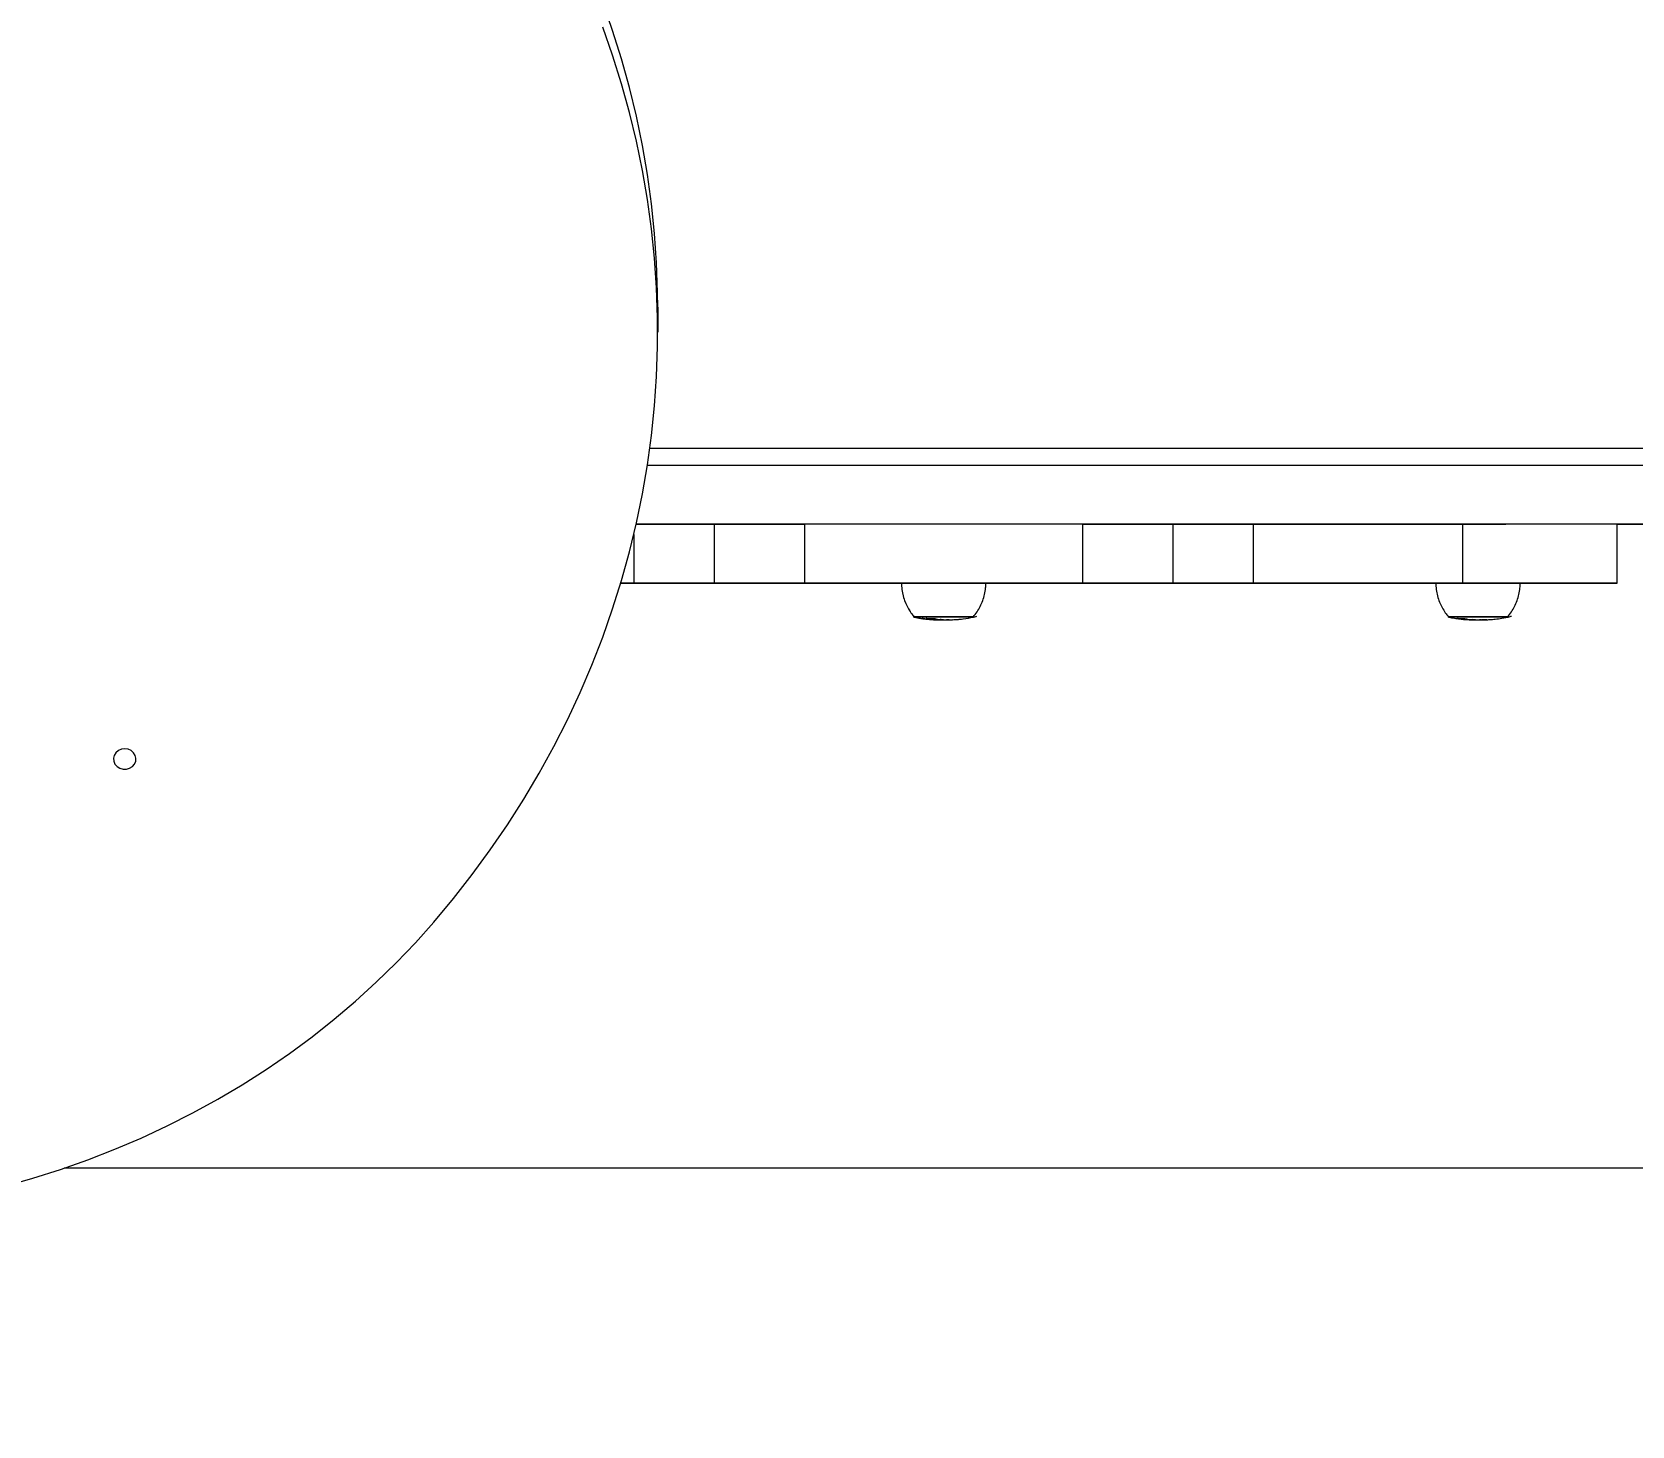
# Model space of a CAD drawing. Header units: millimetres. Extents: x -5411 to 4453, y -4856 to 4572.
# Drawn here: x -927 to -358, y -1639 to -1144 of the extents above; entities that cross this region are included whole.
import ezdxf

# ---------------------------------------------------------------- set-up
doc = ezdxf.new("R2010")
doc.units = ezdxf.units.MM
for name, color, linetype in [('DiKom', 7, 'Continuous'), ('DIKOM_ОБЪЕКТ', 7, 'Continuous'), ('DIKOM_РАЗМЕР_ЗОНА', 7, 'Continuous'), ('DIKOM_РАЗМЕР_ОБЪЕКТА', 7, 'Continuous')]:
    doc.layers.add(name, color=color, linetype=linetype)
doc.styles.add('style1', font='arial.ttf', dxfattribs={"width": 0.8})
doc.dimstyles.new('1-50', dxfattribs={"dimtxt": 300, "dimasz": 200, "dimexe": 100, "dimexo": 0, "dimgap": 100, "dimtad": 1, "dimdec": 0, "dimtxsty": 'style1', "dimcen": 0, "dimclrd": 7, "dimclre": 7, "dimadec": 1, "dimazin": 2, "dimtfac": 1, "dimtdec": 0, "dimtmove": 1, "dimatfit": 3, "dimfxl": 0, "dimlwd": 25, "dimlwe": 18, "dimarcsym": 0})

# ---------------------------------------------------------------- blocks, each defined once
blk = doc.blocks.new('*D18')
at = {"layer": 'Defpoints', "color": 0, "transparency": 16777216}
for p in [(2387.05, 2132.04), (-2288.17, -1197.55), (-2288.17, -4149.78)]:
    blk.add_point(p, dxfattribs=at)
at = {"layer": 'DIKOM_РАЗМЕР_ОБЪЕКТА', "color": 7, "lineweight": 18, "transparency": 16777216}
for p, q in [((2387.05, 2132.04), (2387.05, -4249.78)), ((-2288.17, -1197.55), (-2288.17, -4249.78))]:
    blk.add_line(p, q, dxfattribs=at)
at = {"layer": 'DIKOM_РАЗМЕР_ОБЪЕКТА', "color": 7, "lineweight": 25, "transparency": 16777216}
blk.add_line((2187.05, -4149.78), (-2088.17, -4149.78), dxfattribs=at)
at = {"layer": 'DIKOM_РАЗМЕР_ОБЪЕКТА', "color": 7, "transparency": 16777216}
for points in [[(-2088.17, -4116.44), (-2088.17, -4183.11), (-2288.17, -4149.78)], [(2187.05, -4116.44), (2187.05, -4183.11), (2387.05, -4149.78)]]:
    blk.add_solid(points, dxfattribs=at)
at = {"layer": 'DIKOM_РАЗМЕР_ОБЪЕКТА', "color": 0, "transparency": 16777216, "insert": (49.44, -3896.6), "char_height": 300, "attachment_point": 5, "style": 'style1'}
blk.add_mtext('4700', dxfattribs=at)
blk = doc.blocks.new('*D17')
at = {"layer": 'Defpoints', "color": 0, "transparency": 16777216}
for p in [(2072.05, 2677.64), (-4352.5, -1563.61), (-993.06, -1563.61)]:
    blk.add_point(p, dxfattribs=at)
at = {"layer": 'DIKOM_РАЗМЕР_ОБЪЕКТА', "color": 7, "lineweight": 18, "transparency": 16777216}
for p, q in [((2072.05, 2677.64), (-4452.5, 2677.64)), ((-993.06, -1563.61), (-4452.5, -1563.61))]:
    blk.add_line(p, q, dxfattribs=at)
at = {"layer": 'DIKOM_РАЗМЕР_ОБЪЕКТА', "color": 7, "lineweight": 25, "transparency": 16777216}
blk.add_line((-4352.5, 2477.64), (-4352.5, -1363.61), dxfattribs=at)
at = {"layer": 'DIKOM_РАЗМЕР_ОБЪЕКТА', "color": 7, "transparency": 16777216}
for points in [[(-4385.83, 2477.64), (-4319.17, 2477.64), (-4352.5, 2677.64)], [(-4385.83, -1363.61), (-4319.17, -1363.61), (-4352.5, -1563.61)]]:
    blk.add_solid(points, dxfattribs=at)
at = {"layer": 'DIKOM_РАЗМЕР_ОБЪЕКТА', "color": 0, "transparency": 16777216, "insert": (-4505.67, 774.58), "char_height": 300, "attachment_point": 5, "rotation": 90, "style": 'style1'}
blk.add_mtext('4200', dxfattribs=at)
blk = doc.blocks.new('*D15')
at = {"layer": 'Defpoints', "color": 0, "transparency": 16777216}
for p in [(4453.3, 2185.88), (-3812.95, -1476.34), (4453.3, -4756.32)]:
    blk.add_point(p, dxfattribs=at)
at = {"layer": 'DIKOM_РАЗМЕР_ЗОНА', "color": 7, "lineweight": 18, "transparency": 16777216}
for p, q in [((4453.3, 2185.88), (4453.3, -4856.32)), ((-3812.95, -1476.34), (-3812.95, -4856.32))]:
    blk.add_line(p, q, dxfattribs=at)
at = {"layer": 'DIKOM_РАЗМЕР_ЗОНА', "color": 7, "lineweight": 25, "transparency": 16777216}
blk.add_line((-3612.95, -4756.32), (4253.3, -4756.32), dxfattribs=at)
at = {"layer": 'DIKOM_РАЗМЕР_ЗОНА', "color": 7, "transparency": 16777216}
for points in [[(-3612.95, -4722.99), (-3612.95, -4789.66), (-3812.95, -4756.32)], [(4253.3, -4722.99), (4253.3, -4789.66), (4453.3, -4756.32)]]:
    blk.add_solid(points, dxfattribs=at)
at = {"layer": 'DIKOM_РАЗМЕР_ЗОНА', "color": 0, "transparency": 16777216, "insert": (320.18, -4503.05), "char_height": 300, "attachment_point": 5, "style": 'style1'}
blk.add_mtext('8300', dxfattribs=at)
blk = doc.blocks.new('*D16')
at = {"layer": 'Defpoints', "color": 0, "transparency": 16777216}
for p in [(-4960.5, 4571.52), (2653.3, 4571.52), (491.45, -3022.36)]:
    blk.add_point(p, dxfattribs=at)
at = {"layer": 'DIKOM_РАЗМЕР_ЗОНА', "color": 7, "lineweight": 18, "transparency": 16777216}
for p, q in [((2653.3, 4571.52), (-5060.5, 4571.52)), ((491.45, -3022.36), (-5060.5, -3022.36))]:
    blk.add_line(p, q, dxfattribs=at)
at = {"layer": 'DIKOM_РАЗМЕР_ЗОНА', "color": 7, "lineweight": 25, "transparency": 16777216}
blk.add_line((-4960.5, -2822.36), (-4960.5, 4371.52), dxfattribs=at)
at = {"layer": 'DIKOM_РАЗМЕР_ЗОНА', "color": 7, "transparency": 16777216}
for points in [[(-4993.84, 4371.52), (-4927.17, 4371.52), (-4960.5, 4571.52)], [(-4993.84, -2822.36), (-4927.17, -2822.36), (-4960.5, -3022.36)]]:
    blk.add_solid(points, dxfattribs=at)
at = {"layer": 'DIKOM_РАЗМЕР_ЗОНА', "color": 0, "transparency": 16777216, "insert": (-5213.68, 774.58), "char_height": 300, "attachment_point": 5, "rotation": 90, "style": 'style1'}
blk.add_mtext('7600', dxfattribs=at)
blk = doc.blocks.new('A$C2D3B5436')
at = {"layer": 'DiKom', "color": 7, "linetype": 'Continuous', "lineweight": 15}
blk.add_line((323.45, 557.94), (314.57, 557.94), dxfattribs=at)
at = {"layer": 'DiKom', "color": 7, "linetype": 'Continuous', "lineweight": 15, "flags": 128}
for points in [[(104.71, 478.34), (113.1, 485.33), (121.68, 492.03), (130.45, 498.44), (139.38, 504.55), (148.49, 510.34), (157.75, 515.83), (167.16, 521), (176.71, 525.85), (186.39, 530.37), (196.19, 534.56), (206.11, 538.42), (216.12, 541.93), (226.23, 545.11), (236.43, 547.94), (246.7, 550.42), (257.03, 552.55), (267.42, 554.33), (277.85, 555.75), (288.32, 556.82), (298.81, 557.54), (309.31, 557.89), (319.83, 557.89), (330.33, 557.54), (340.82, 556.82), (351.29, 555.75), (361.72, 554.33), (372.11, 552.55), (382.44, 550.42), (392.71, 547.94), (402.91, 545.11), (413.02, 541.93), (423.03, 538.42)], [(323.45, 557.94), (328.71, 557.89), (339.21, 557.54), (349.7, 556.82), (360.17, 555.75), (370.6, 554.33), (380.99, 552.55), (391.32, 550.42), (401.59, 547.94), (411.79, 545.11), (421.9, 541.93), (431.91, 538.42), (441.83, 534.56), (451.63, 530.37), (461.31, 525.85), (470.86, 521), (480.27, 515.83), (489.53, 510.34), (498.64, 504.55), (507.57, 498.44), (516.34, 492.03), (524.92, 485.33), (533.31, 478.34)], [(10.91, 325.88), (13.71, 335.82), (16.82, 345.64), (20.24, 355.34), (23.96, 364.9), (27.98, 374.31), (32.29, 383.56), (36.89, 392.65), (41.78, 401.55), (46.94, 410.26), (52.37, 418.76), (58.07, 427.06), (64.02, 435.13), (70.22, 442.96), (76.67, 450.56), (83.35, 457.9), (90.25, 464.99), (97.38, 471.8), (104.71, 478.34)], [(166.37, 368.45), (166.21, 367.27), (165.74, 366.2), (165.01, 365.32), (164.07, 364.73), (163.02, 364.46), (161.94, 364.55), (160.93, 364.98), (160.09, 365.73), (159.48, 366.71), (159.16, 367.85), (159.16, 369.05), (159.48, 370.18), (160.09, 371.17), (160.93, 371.91), (161.94, 372.35), (163.02, 372.44), (164.07, 372.17), (165.01, 371.58), (165.74, 370.7), (166.21, 369.63), (166.37, 368.45)]]:
    blk.add_lwpolyline(points, dxfattribs=at)

msp = doc.modelspace()

# ---------------------------------------------------------------- linework, layer by layer
at = {"layer": 'DIKOM_ОБЪЕКТ', "color": 7, "linetype": 'Continuous', "lineweight": 15}
for p, q in [((-707.68, -1291.53), (-264.36, -1291.53)), ((-686.31, -1318.52), (-686.31, -1318.52)), ((-684.67, -1339.52), (-684.67, -1318.52)), ((-652.65, -1318.52), (-652.65, -1339.52)), ((-553.68, -1339.52), (-553.68, -1318.52)), ((-521.67, -1318.52), (-521.67, -1339.52)), ((-520.04, -1318.52), (-520.04, -1318.52)), ((-492.96, -1339.52), (-492.96, -1318.52)), ((-452.5, -1318.52), (-452.5, -1318.52)), ((-452.5, -1318.52), (-452.5, -1318.52)), ((-428.01, -1318.52), (-428.01, -1318.52)), ((-418.73, -1318.52), (-418.73, -1339.52)), ((-363.68, -1339.52), (-363.68, -1318.52)), ((-363.68, -1318.53), (-353.18, -1318.53)), ((-713.38, -1322.22), (-713.38, -1339.52)), ((-652.67, -1339.52), (-652.67, -1339.52)), ((-652.35, -1339.52), (-652.35, -1339.52)), ((-554, -1339.52), (-554, -1339.52)), ((-553.69, -1339.52), (-553.69, -1339.52)), ((-608.75, -1352.12), (-608.75, -1352.18)), ((-607.91, -1352.44), (-607.32, -1352.49)), ((-606.74, -1352.1), (-606.74, -1352.17)), ((-605.2, -1352.57), (-605.38, -1352.57)), ((-605.19, -1352.57), (-604.98, -1352.57)), ((-604.64, -1352.58), (-604.98, -1352.57)), ((-604.11, -1352.57), (-604.92, -1352.56)), ((-604.48, -1352.57), (-604.14, -1352.57)), ((-604.11, -1352.57), (-603.45, -1352.58)), ((-602.99, -1352.58), (-602.96, -1352.57)), ((-601.61, -1352.57), (-602.22, -1352.57)), ((-601.02, -1352.56), (-600.59, -1352.54)), ((-598.49, -1352.45), (-598.37, -1352.44)), ((-598.24, -1352.42), (-598.09, -1352.41)), ((-597.39, -1352.35), (-597.27, -1352.34)), ((-595.29, -1351.52), (-592.67, -1351.52)), ((-418.52, -1352.13), (-418.52, -1352.18)), ((-417.46, -1352.42), (-417.23, -1352.41)), ((-417.17, -1352.5), (-416.94, -1352.51)), ((-416.94, -1352.51), (-416.86, -1352.51)), ((-414.97, -1352.57), (-415.27, -1352.57)), ((-414.29, -1352.57), (-414.48, -1352.57)), ((-412.02, -1352.57), (-412.61, -1352.57)), ((-410.49, -1352.56), (-410.28, -1352.54)), ((-282.38, -1547.54), (-915.85, -1547.54)), ((-282.39, -1547.54), (-915.85, -1547.54))]:
    msp.add_line(p, q, dxfattribs=at)
at = {"layer": 'DIKOM_ОБЪЕКТ', "color": 7, "linetype": 'Continuous', "lineweight": 15, "flags": 128}
for points in [[(-708.5, -1297.51), (-706.27, -1297.51), (-676.82, -1297.51), (-647.36, -1297.51), (-617.89, -1297.51), (-588.43, -1297.51), (-558.96, -1297.51), (-529.5, -1297.51), (-500.05, -1297.51), (-470.62, -1297.51), (-441.21, -1297.51), (-411.83, -1297.51), (-382.48, -1297.51), (-353.16, -1297.51)], [(-353.16, -1318.51), (-382.48, -1318.51), (-411.83, -1318.51), (-441.21, -1318.51), (-470.62, -1318.51), (-500.05, -1318.51), (-529.5, -1318.51), (-558.96, -1318.51), (-588.43, -1318.51), (-617.89, -1318.51), (-647.36, -1318.51), (-676.82, -1318.51), (-706.27, -1318.51), (-712.49, -1318.51)], [(-712.49, -1318.52), (-708.51, -1318.52), (-704.3, -1318.52), (-700.26, -1318.52), (-696.42, -1318.52), (-692.8, -1318.52), (-689.42, -1318.52), (-686.3, -1318.52)], [(-684.67, -1318.52), (-688.71, -1318.52), (-692.63, -1318.52), (-696.43, -1318.52), (-700.1, -1318.52), (-703.63, -1318.52), (-707.03, -1318.52), (-710.28, -1318.52), (-712.49, -1318.52)], [(-686.3, -1318.52), (-683.13, -1318.52), (-679.7, -1318.52), (-676.02, -1318.52), (-672.11, -1318.52), (-668, -1318.52), (-663.71, -1318.52), (-659.25, -1318.52), (-654.8, -1318.52)], [(-684.67, -1318.52), (-680.25, -1318.52), (-676.08, -1318.52), (-672.19, -1318.52), (-668.59, -1318.52), (-665.31, -1318.52), (-662.35, -1318.52), (-659.74, -1318.52), (-657.48, -1318.52), (-655.59, -1318.52), (-654.08, -1318.52), (-652.95, -1318.52), (-652.65, -1318.52)], [(-553.68, -1318.52), (-553.75, -1318.52), (-554.16, -1318.52), (-554.92, -1318.52), (-556.01, -1318.52), (-557.44, -1318.52), (-559.19, -1318.52), (-561.26, -1318.52), (-563.62, -1318.52), (-566.26, -1318.52), (-569.16, -1318.52), (-572.3, -1318.52), (-575.66, -1318.52), (-579.22, -1318.52), (-582.95, -1318.52), (-586.82, -1318.52), (-590.8, -1318.52), (-594.87, -1318.52), (-599, -1318.52), (-603.16, -1318.52), (-607.32, -1318.52), (-611.46, -1318.52), (-615.53, -1318.52), (-619.51, -1318.52), (-623.38, -1318.52), (-627.11, -1318.52), (-630.66, -1318.52), (-634.02, -1318.52), (-637.17, -1318.52), (-640.07, -1318.52), (-642.71, -1318.52), (-645.07, -1318.52), (-647.14, -1318.52), (-648.89, -1318.52), (-650.32, -1318.52), (-651.42, -1318.52), (-652.17, -1318.52), (-652.58, -1318.52), (-652.65, -1318.52)], [(-553.68, -1318.52), (-553.38, -1318.52), (-552.25, -1318.52), (-550.74, -1318.52), (-548.85, -1318.52), (-546.6, -1318.52), (-543.98, -1318.52), (-541.03, -1318.52), (-537.75, -1318.52), (-534.15, -1318.52), (-530.26, -1318.52), (-526.09, -1318.52), (-521.67, -1318.52)], [(-551.54, -1318.52), (-547.08, -1318.52), (-542.63, -1318.52), (-538.33, -1318.52), (-534.22, -1318.52), (-530.31, -1318.52), (-526.63, -1318.52), (-523.2, -1318.52), (-520.03, -1318.52)], [(-492.96, -1318.52), (-496.06, -1318.52), (-499.31, -1318.52), (-502.71, -1318.52), (-506.24, -1318.52), (-509.91, -1318.52), (-513.71, -1318.52), (-517.63, -1318.52), (-521.67, -1318.52)], [(-520.03, -1318.52), (-516.91, -1318.52), (-513.53, -1318.52), (-509.91, -1318.52), (-506.07, -1318.52), (-502.04, -1318.52), (-497.82, -1318.52), (-493.45, -1318.52), (-488.95, -1318.52), (-484.33, -1318.52), (-479.64, -1318.52), (-474.89, -1318.52), (-470.1, -1318.52), (-465.31, -1318.52), (-460.54, -1318.52), (-455.81, -1318.52), (-451.15, -1318.52), (-446.59, -1318.52), (-442.14, -1318.52), (-437.84, -1318.52), (-433.71, -1318.52), (-429.76, -1318.52), (-426.02, -1318.52), (-422.51, -1318.52), (-419.25, -1318.52), (-416.25, -1318.52), (-413.54, -1318.52), (-411.12, -1318.52), (-409.01, -1318.52), (-407.22, -1318.52), (-405.76, -1318.52), (-404.63, -1318.52), (-403.85, -1318.52), (-403.42, -1318.52), (-403.34, -1318.52), (-403.61, -1318.52), (-404.23, -1318.52), (-405.2, -1318.52), (-406.5, -1318.52), (-408.14, -1318.52), (-410.1, -1318.52), (-412.38, -1318.52), (-414.96, -1318.52), (-417.83, -1318.52), (-420.97, -1318.52), (-424.37, -1318.52), (-428.01, -1318.52)], [(-492.96, -1318.52), (-489.44, -1318.52), (-485.62, -1318.52), (-481.53, -1318.52), (-477.17, -1318.52), (-472.57, -1318.52), (-467.75, -1318.52), (-462.74, -1318.52), (-457.56, -1318.52), (-452.24, -1318.52), (-446.79, -1318.52), (-441.26, -1318.52), (-435.65, -1318.52), (-430.01, -1318.52), (-424.36, -1318.52), (-418.73, -1318.52)], [(-428.01, -1318.52), (-431.69, -1318.52), (-435.13, -1318.52), (-438.3, -1318.52), (-441.19, -1318.52), (-443.77, -1318.52), (-446.05, -1318.52), (-447.99, -1318.52), (-449.55, -1318.52)], [(-363.68, -1318.52), (-363.86, -1318.52), (-364.38, -1318.52), (-365.25, -1318.52), (-366.46, -1318.52), (-368, -1318.52), (-369.86, -1318.52), (-372.03, -1318.52), (-374.48, -1318.52), (-377.22, -1318.52), (-380.2, -1318.52), (-383.42, -1318.52), (-386.85, -1318.52), (-390.47, -1318.52), (-394.24, -1318.52), (-398.16, -1318.52), (-402.17, -1318.52), (-406.27, -1318.52), (-410.41, -1318.52), (-414.58, -1318.52), (-418.73, -1318.52)], [(-718, -1339.52), (-716.91, -1339.52), (-713.39, -1339.52)], [(-713.38, -1339.52), (-716.9, -1339.52), (-718, -1339.52)], [(-713.39, -1339.52), (-710.28, -1339.52), (-707.03, -1339.52), (-703.64, -1339.52), (-700.1, -1339.52), (-696.43, -1339.52), (-692.64, -1339.52), (-688.72, -1339.52), (-684.68, -1339.52)], [(-684.67, -1339.52), (-688.71, -1339.52), (-692.63, -1339.52), (-696.43, -1339.52), (-700.1, -1339.52), (-703.63, -1339.52), (-707.03, -1339.52), (-710.28, -1339.52), (-713.38, -1339.52)], [(-684.68, -1339.52), (-680.25, -1339.52), (-676.09, -1339.52), (-672.2, -1339.52), (-668.6, -1339.52), (-665.32, -1339.52), (-662.36, -1339.52), (-659.75, -1339.52), (-657.49, -1339.52), (-655.6, -1339.52), (-654.09, -1339.52), (-652.96, -1339.52), (-652.22, -1339.52), (-651.87, -1339.52), (-651.91, -1339.52), (-652.35, -1339.52)], [(-652.34, -1339.52), (-651.9, -1339.52), (-651.86, -1339.52), (-652.21, -1339.52), (-652.95, -1339.52), (-654.08, -1339.52), (-655.59, -1339.52), (-657.48, -1339.52), (-659.74, -1339.52), (-662.35, -1339.52), (-665.31, -1339.52), (-668.59, -1339.52), (-672.19, -1339.52), (-676.08, -1339.52), (-680.25, -1339.52), (-684.67, -1339.52)], [(-618.19, -1339.52), (-620.11, -1339.52), (-623.99, -1339.52), (-627.72, -1339.52), (-631.28, -1339.52), (-634.64, -1339.52), (-637.78, -1339.52), (-640.68, -1339.52), (-643.31, -1339.52), (-645.67, -1339.52), (-647.72, -1339.52), (-649.47, -1339.52), (-650.88, -1339.52), (-651.97, -1339.52), (-652.71, -1339.52), (-653.1, -1339.52), (-653.15, -1339.52), (-652.84, -1339.52), (-652.19, -1339.52), (-651.19, -1339.52), (-649.85, -1339.52), (-648.19, -1339.52), (-646.21, -1339.52), (-643.93, -1339.52), (-641.36, -1339.52), (-638.53, -1339.52)], [(-652.35, -1339.52), (-652.65, -1339.52), (-652.59, -1339.52), (-652.18, -1339.52), (-651.43, -1339.52), (-650.33, -1339.52), (-648.91, -1339.53), (-647.15, -1339.53), (-645.09, -1339.53), (-642.73, -1339.53), (-640.09, -1339.53), (-637.18, -1339.53), (-634.04, -1339.53), (-630.68, -1339.53), (-627.12, -1339.53), (-623.4, -1339.53), (-619.53, -1339.53), (-618.18, -1339.53)], [(-553.99, -1339.52), (-553.7, -1339.52), (-553.75, -1339.52), (-554.16, -1339.52), (-554.92, -1339.52), (-556.01, -1339.52), (-557.44, -1339.52), (-559.19, -1339.52), (-561.26, -1339.52), (-563.62, -1339.52), (-566.26, -1339.52), (-569.16, -1339.52), (-572.3, -1339.52), (-575.66, -1339.52), (-579.22, -1339.52), (-582.95, -1339.52), (-586.82, -1339.52), (-590.8, -1339.52), (-594.87, -1339.52), (-599, -1339.52), (-603.16, -1339.52), (-607.32, -1339.52), (-611.46, -1339.52), (-615.53, -1339.52), (-619.51, -1339.52), (-623.38, -1339.52), (-627.11, -1339.52), (-630.66, -1339.52), (-634.02, -1339.52), (-637.17, -1339.52), (-640.07, -1339.52), (-642.71, -1339.52), (-645.07, -1339.52), (-647.14, -1339.52), (-648.89, -1339.52), (-650.32, -1339.52), (-651.42, -1339.52), (-652.17, -1339.52), (-652.58, -1339.52), (-652.63, -1339.52), (-652.34, -1339.52)], [(-638.53, -1339.52), (-635.44, -1339.52), (-632.13, -1339.52), (-628.62, -1339.52), (-624.93, -1339.52), (-621.09, -1339.52), (-618.17, -1339.52)], [(-618.17, -1339.52), (-618.06, -1339.52), (-617.61, -1339.52), (-616.82, -1339.52), (-615.72, -1339.52), (-614.32, -1339.52), (-612.65, -1339.52), (-610.77, -1339.52), (-608.71, -1339.52), (-606.51, -1339.52), (-604.24, -1339.52), (-601.95, -1339.52), (-599.68, -1339.52), (-597.49, -1339.52), (-595.44, -1339.52), (-593.57, -1339.52), (-591.92, -1339.52)], [(-591.92, -1339.52), (-590.54, -1339.52), (-589.45, -1339.52), (-588.68, -1339.52), (-588.26, -1339.52), (-588.17, -1339.52)], [(-588.32, -1339.52), (-588.22, -1339.52), (-584.28, -1339.52), (-580.47, -1339.52), (-576.82, -1339.52), (-573.36, -1339.52), (-570.11, -1339.52), (-567.08, -1339.52), (-564.31, -1339.52), (-561.82, -1339.52), (-559.61, -1339.52), (-557.71, -1339.52), (-556.13, -1339.52), (-554.88, -1339.52), (-553.96, -1339.52), (-553.39, -1339.52), (-553.17, -1339.52), (-553.31, -1339.52), (-553.79, -1339.52), (-554.62, -1339.52), (-555.78, -1339.52), (-557.29, -1339.52), (-559.11, -1339.52), (-561.24, -1339.52), (-563.67, -1339.52), (-566.37, -1339.52), (-569.33, -1339.52), (-572.53, -1339.52), (-575.94, -1339.52), (-579.55, -1339.52), (-583.32, -1339.52), (-587.23, -1339.52), (-588.15, -1339.52)], [(-588.19, -1339.53), (-586.83, -1339.53), (-582.96, -1339.53), (-579.24, -1339.53), (-575.68, -1339.53), (-572.32, -1339.53), (-569.18, -1339.53), (-566.27, -1339.53), (-563.63, -1339.53), (-561.27, -1339.53), (-559.21, -1339.53), (-557.45, -1339.53), (-556.03, -1339.52), (-554.93, -1339.52), (-554.18, -1339.52), (-553.77, -1339.52), (-553.71, -1339.52), (-554, -1339.52)], [(-554, -1339.52), (-554.44, -1339.52), (-554.49, -1339.52), (-554.14, -1339.52), (-553.4, -1339.52), (-552.27, -1339.52), (-550.75, -1339.52), (-548.86, -1339.52), (-546.61, -1339.52), (-543.99, -1339.52), (-541.04, -1339.52), (-537.75, -1339.52), (-534.16, -1339.52), (-530.27, -1339.52), (-526.1, -1339.52), (-521.68, -1339.52)], [(-521.67, -1339.52), (-526.09, -1339.52), (-530.26, -1339.52), (-534.15, -1339.52), (-537.75, -1339.52), (-541.03, -1339.52), (-543.98, -1339.52), (-546.6, -1339.52), (-548.85, -1339.52), (-550.74, -1339.52), (-552.25, -1339.52), (-553.38, -1339.52), (-554.13, -1339.52), (-554.48, -1339.52), (-554.43, -1339.52), (-553.99, -1339.52)], [(-521.68, -1339.52), (-517.64, -1339.52), (-513.72, -1339.52), (-509.92, -1339.52), (-506.25, -1339.52), (-502.71, -1339.52), (-499.32, -1339.52), (-496.07, -1339.52), (-492.96, -1339.52)], [(-492.96, -1339.52), (-496.06, -1339.52), (-499.31, -1339.52), (-502.71, -1339.52), (-506.24, -1339.52), (-509.91, -1339.52), (-513.71, -1339.52), (-517.63, -1339.52), (-521.67, -1339.52)], [(-418.73, -1339.52), (-424.36, -1339.52), (-430.01, -1339.52), (-435.65, -1339.52), (-441.26, -1339.52), (-446.79, -1339.52), (-452.24, -1339.52), (-457.56, -1339.52), (-462.74, -1339.52), (-467.75, -1339.52), (-472.57, -1339.52), (-477.17, -1339.52), (-481.53, -1339.52), (-485.62, -1339.52), (-489.44, -1339.52), (-492.96, -1339.52)], [(-492.96, -1339.52), (-489.44, -1339.52), (-485.63, -1339.52), (-481.53, -1339.52), (-477.17, -1339.52), (-472.57, -1339.52), (-467.76, -1339.52), (-462.75, -1339.52), (-457.57, -1339.52), (-452.24, -1339.52), (-446.8, -1339.52), (-441.26, -1339.52), (-435.66, -1339.52), (-430.02, -1339.52), (-428.15, -1339.52)], [(-428.17, -1339.52), (-428.08, -1339.52), (-427.66, -1339.52), (-426.9, -1339.52), (-425.81, -1339.52), (-424.43, -1339.52), (-422.79, -1339.52), (-420.92, -1339.52), (-418.87, -1339.52), (-416.68, -1339.52), (-414.42, -1339.52), (-412.12, -1339.52), (-409.85, -1339.52), (-407.65, -1339.52), (-405.59, -1339.52)], [(-398.33, -1339.52), (-398.16, -1339.52), (-394.25, -1339.52), (-390.47, -1339.52), (-386.85, -1339.52), (-383.42, -1339.52), (-380.2, -1339.52), (-377.22, -1339.52), (-374.49, -1339.52), (-372.03, -1339.52), (-369.86, -1339.52), (-368, -1339.52), (-366.46, -1339.52), (-365.25, -1339.52), (-364.38, -1339.52), (-363.86, -1339.52), (-363.68, -1339.52), (-363.86, -1339.52), (-364.38, -1339.52), (-365.25, -1339.52), (-366.46, -1339.52), (-368, -1339.52), (-369.86, -1339.52), (-372.03, -1339.52), (-374.48, -1339.52), (-377.22, -1339.52), (-380.2, -1339.52), (-383.42, -1339.52), (-386.85, -1339.52), (-390.47, -1339.52), (-394.24, -1339.52), (-398.16, -1339.52), (-402.17, -1339.52), (-406.27, -1339.52), (-410.41, -1339.52), (-414.58, -1339.52), (-418.73, -1339.52)], [(-405.59, -1339.52), (-403.7, -1339.52), (-402.04, -1339.52), (-400.63, -1339.52), (-399.52, -1339.52), (-398.73, -1339.52), (-398.28, -1339.52), (-398.17, -1339.52)], [(-592.37, -1351.52), (-592.52, -1351.52), (-593.03, -1351.52), (-593.89, -1351.52), (-595.07, -1351.52), (-596.52, -1351.52), (-598.2, -1351.52), (-600.04, -1351.52), (-602, -1351.52), (-603.99, -1351.52), (-605.95, -1351.52), (-607.82, -1351.52), (-609.53, -1351.52), (-611.03, -1351.52), (-612.26, -1351.52), (-613.17, -1351.52), (-613.75, -1351.52), (-613.96, -1351.52), (-613.97, -1351.52)], [(-613.67, -1351.52), (-613.66, -1351.52), (-613.45, -1351.52), (-612.89, -1351.52), (-612, -1351.52), (-610.81, -1351.52), (-609.36, -1351.52), (-607.69, -1351.52), (-605.88, -1351.52), (-603.97, -1351.52), (-602.03, -1351.52), (-600.13, -1351.52), (-598.33, -1351.52), (-596.7, -1351.52), (-595.29, -1351.52)], [(-402.37, -1351.52), (-402.45, -1351.52), (-402.86, -1351.52), (-403.62, -1351.52), (-404.71, -1351.52), (-406.09, -1351.52), (-407.71, -1351.52), (-409.52, -1351.52), (-411.45, -1351.52), (-413.44, -1351.52), (-415.41, -1351.52), (-417.32, -1351.52), (-419.08, -1351.52), (-420.64, -1351.52), (-421.95, -1351.52), (-422.95, -1351.52), (-423.63, -1351.52), (-423.95, -1351.52), (-423.97, -1351.52)], [(-423.67, -1351.52), (-423.65, -1351.52), (-423.34, -1351.52), (-422.68, -1351.52), (-421.7, -1351.52), (-420.43, -1351.52), (-418.92, -1351.52), (-417.2, -1351.52), (-415.35, -1351.52), (-413.43, -1351.52), (-411.5, -1351.52), (-409.62, -1351.52), (-407.86, -1351.52)], [(-407.86, -1351.52), (-406.29, -1351.52), (-404.95, -1351.52), (-403.89, -1351.52), (-403.15, -1351.52), (-402.74, -1351.52), (-402.67, -1351.52)]]:
    msp.add_lwpolyline(points, dxfattribs=at)
at = {"layer": 'DIKOM_ОБЪЕКТ', "color": 7, "linetype": 'Continuous', "lineweight": 15}
for points, knots in [([(-618.15, -1339.52), (-618.16, -1339.67), (-618.2, -1340.62), (-617.97, -1342.34), (-617.48, -1344.62), (-616.7, -1346.76), (-615.71, -1348.71), (-614.7, -1350.3), (-613.95, -1351.18), (-613.66, -1351.51)], [0, 0, 0, 0, 0.033717, 0.217912, 0.396095, 0.56881, 0.736322, 0.898689, 1, 1, 1, 1]), ([(-618.14, -1339.51), (-618.15, -1339.66), (-618.19, -1340.61), (-617.96, -1342.33), (-617.46, -1344.61), (-616.69, -1346.75), (-615.7, -1348.71), (-614.66, -1350.33), (-613.89, -1351.22), (-613.58, -1351.58)], [0, 0, 0, 0, 0.033463, 0.216151, 0.392913, 0.564232, 0.730375, 0.891445, 1, 1, 1, 1]), ([(-592.67, -1351.52), (-592.21, -1350.94), (-591.27, -1349.78), (-590.14, -1347.82), (-589.23, -1345.73), (-588.59, -1343.52), (-588.22, -1341.44), (-588.21, -1340.1), (-588.2, -1339.52)], [0, 0, 0, 0, 0.170056, 0.342857, 0.517039, 0.692091, 0.867726, 1, 1, 1, 1]), ([(-428.15, -1339.52), (-428.15, -1339.66), (-428.2, -1340.61), (-427.97, -1342.34), (-427.47, -1344.62), (-426.7, -1346.75), (-425.71, -1348.71), (-424.67, -1350.33), (-423.89, -1351.23), (-423.58, -1351.59)], [0, 0, 0, 0, 0.033445, 0.216131, 0.392892, 0.564209, 0.73035, 0.89142, 1, 1, 1, 1]), ([(-402.72, -1351.57), (-402.7, -1351.56), (-402.18, -1351.01), (-401.3, -1349.76), (-400.14, -1347.83), (-399.24, -1345.73), (-398.6, -1343.53), (-398.23, -1341.45), (-398.21, -1340.1), (-398.21, -1339.53)], [0, 0, 0, 0, 0.003481, 0.173464, 0.345559, 0.519012, 0.693367, 0.868266, 1, 1, 1, 1]), ([(-613.96, -1351.51), (-613.58, -1351.6), (-612.51, -1351.85), (-611.3, -1352.07), (-610.47, -1352.17), (-610.34, -1352.18)], [0, 0, 0, 0, 0.318742, 0.893556, 1, 1, 1, 1]), ([(-613.8, -1351.54), (-613.54, -1351.6), (-612.59, -1351.83), (-611, -1352.09), (-609.13, -1352.34), (-607.54, -1352.48), (-606.3, -1352.54), (-605.43, -1352.56), (-604.95, -1352.57), (-604.73, -1352.57), (-604.68, -1352.57), (-604.66, -1352.57), (-604.66, -1352.57), (-604.64, -1352.57), (-604.63, -1352.57), (-604.57, -1352.57), (-604.53, -1352.57)], [0, 0, 0, 0, 0.081509, 0.302751, 0.499446, 0.666089, 0.796562, 0.885856, 0.933999, 0.948842, 0.951261, 0.952927, 0.954991, 0.95878, 0.969725, 1, 1, 1, 1]), ([(-609.61, -1352.28), (-609.81, -1352.26), (-610.21, -1352.2), (-610.61, -1352.14), (-610.81, -1352.11)], [0, 0, 0, 0, 0.489434, 1, 1, 1, 1]), ([(-610.25, -1352.19), (-610.13, -1352.21), (-609.89, -1352.24), (-609.64, -1352.27), (-609.53, -1352.29)], [0, 0, 0, 0, 0.510227, 1, 1, 1, 1]), ([(-608.83, -1352.37), (-608.9, -1352.36), (-609.17, -1352.33), (-609.42, -1352.3), (-609.61, -1352.28)], [0, 0, 0, 0, 0.259104, 1, 1, 1, 1]), ([(-609.36, -1352.11), (-608.92, -1352.12), (-608.05, -1352.15), (-607.17, -1352.11), (-606.73, -1352.1)], [0, 0, 0, 0, 0.499875, 1, 1, 1, 1]), ([(-608.52, -1352.27), (-608.66, -1352.25), (-608.94, -1352.2), (-609.22, -1352.14), (-609.36, -1352.11)], [0, 0, 0, 0, 0.48944, 1, 1, 1, 1]), ([(-606.74, -1352.17), (-607.08, -1352.18), (-607.75, -1352.2), (-608.42, -1352.19), (-608.75, -1352.18)], [0, 0, 0, 0, 0.500097, 1, 1, 1, 1]), ([(-608.75, -1352.18), (-608.66, -1352.2), (-608.5, -1352.23), (-608.33, -1352.26), (-608.24, -1352.28)], [0, 0, 0, 0, 0.510229, 1, 1, 1, 1]), ([(-606.11, -1352.45), (-606.36, -1352.45), (-606.73, -1352.45), (-607.3, -1352.41), (-607.72, -1352.38), (-608.14, -1352.33), (-608.38, -1352.29), (-608.52, -1352.27)], [0, 0, 0, 0, 0.334284, 0.493537, 0.624366, 0.784828, 1, 1, 1, 1]), ([(-608.24, -1352.28), (-608.14, -1352.3), (-607.97, -1352.32), (-607.65, -1352.36), (-607.32, -1352.39), (-606.91, -1352.41), (-606.61, -1352.42), (-606.43, -1352.42), (-606.4, -1352.42)], [0, 0, 0, 0, 0.21968, 0.356867, 0.494307, 0.672704, 0.937415, 1, 1, 1, 1]), ([(-607.05, -1352.51), (-606.72, -1352.53), (-606.36, -1352.55), (-606.01, -1352.55), (-605.97, -1352.56)], [0, 0, 0, 0, 0.909433, 1, 1, 1, 1]), ([(-606.98, -1352.48), (-606.54, -1352.49), (-605.67, -1352.51), (-604.8, -1352.48), (-604.36, -1352.47)], [0, 0, 0, 0, 0.50009, 1, 1, 1, 1]), ([(-606.68, -1352.5), (-606.73, -1352.5), (-606.83, -1352.49), (-606.93, -1352.48), (-606.98, -1352.48)], [0, 0, 0, 0, 0.524396, 1, 1, 1, 1]), ([(-606.24, -1352.27), (-606.32, -1352.26), (-606.49, -1352.22), (-606.66, -1352.19), (-606.74, -1352.17)], [0, 0, 0, 0, 0.488413, 1, 1, 1, 1]), ([(-606.73, -1352.1), (-606.6, -1352.13), (-606.33, -1352.18), (-606.06, -1352.23), (-605.93, -1352.26)], [0, 0, 0, 0, 0.512263, 1, 1, 1, 1]), ([(-604.06, -1352.5), (-604.49, -1352.51), (-605.37, -1352.53), (-606.24, -1352.51), (-606.68, -1352.5)], [0, 0, 0, 0, 0.499905, 1, 1, 1, 1]), ([(-606.4, -1352.42), (-606.25, -1352.41), (-606.02, -1352.41), (-605.91, -1352.39), (-605.87, -1352.39)], [0, 0, 0, 0, 0.623942, 1, 1, 1, 1]), ([(-605.84, -1352.37), (-605.84, -1352.37), (-605.82, -1352.36), (-605.9, -1352.33), (-606.07, -1352.3), (-606.19, -1352.28), (-606.24, -1352.27)], [0, 0, 0, 0, 0.04493, 0.35951, 0.760621, 1, 1, 1, 1]), ([(-606.14, -1352.54), (-605.7, -1352.55), (-604.83, -1352.56), (-603.95, -1352.54), (-603.52, -1352.53)], [0, 0, 0, 0, 0.500087, 1, 1, 1, 1]), ([(-605.93, -1352.26), (-605.8, -1352.28), (-605.58, -1352.32), (-605.4, -1352.37), (-605.39, -1352.41), (-605.54, -1352.44), (-605.81, -1352.45), (-606.03, -1352.45), (-606.11, -1352.45)], [0, 0, 0, 0, 0.216687, 0.358827, 0.500988, 0.687996, 0.880697, 1, 1, 1, 1]), ([(-604.92, -1352.56), (-605.07, -1352.56), (-605.38, -1352.56), (-605.69, -1352.55), (-605.84, -1352.55)], [0, 0, 0, 0, 0.502051, 1, 1, 1, 1]), ([(-605.49, -1352.57), (-605.41, -1352.57), (-605.19, -1352.58), (-604.93, -1352.58), (-604.74, -1352.58), (-604.69, -1352.58), (-604.68, -1352.58), (-604.67, -1352.58), (-604.66, -1352.58), (-604.63, -1352.58), (-604.49, -1352.58), (-604.27, -1352.58), (-604.11, -1352.58), (-604.11, -1352.58)], [0, 0, 0, 0, 0.11709, 0.322386, 0.376606, 0.388223, 0.396036, 0.405253, 0.421619, 0.466215, 0.741743, 0.996942, 1, 1, 1, 1]), ([(-603.21, -1352.55), (-603.42, -1352.55), (-603.84, -1352.56), (-604.26, -1352.56), (-604.47, -1352.56)], [0, 0, 0, 0, 0.498488, 1, 1, 1, 1]), ([(-604.36, -1352.47), (-604.31, -1352.48), (-604.21, -1352.48), (-604.11, -1352.49), (-604.06, -1352.5)], [0, 0, 0, 0, 0.476087, 1, 1, 1, 1]), ([(-604.27, -1352.57), (-604.19, -1352.57), (-603.97, -1352.57), (-603.65, -1352.57), (-603.43, -1352.57), (-603.39, -1352.57)], [0, 0, 0, 0, 0.340301, 0.877377, 1, 1, 1, 1]), ([(-603.65, -1352.58), (-603.54, -1352.58), (-603.32, -1352.58), (-603.1, -1352.58), (-603, -1352.58)], [0, 0, 0, 0, 0.522127, 1, 1, 1, 1]), ([(-603.52, -1352.53), (-603.47, -1352.53), (-603.37, -1352.54), (-603.27, -1352.54), (-603.21, -1352.55)], [0, 0, 0, 0, 0.483743, 1, 1, 1, 1]), ([(-603.44, -1352.57), (-603.06, -1352.57), (-602.58, -1352.57), (-602.11, -1352.57), (-602.03, -1352.57)], [0, 0, 0, 0, 0.822051, 1, 1, 1, 1]), ([(-602.22, -1352.57), (-602.2, -1352.57), (-602.02, -1352.57), (-601.85, -1352.57), (-601.73, -1352.57), (-601.72, -1352.57), (-601.71, -1352.57)], [0, 0, 0, 0, 0.074595, 0.589093, 0.886012, 1, 1, 1, 1]), ([(-602.03, -1352.57), (-601.96, -1352.57), (-601.82, -1352.57), (-601.68, -1352.57), (-601.61, -1352.57)], [0, 0, 0, 0, 0.499837, 1, 1, 1, 1]), ([(-601.71, -1352.57), (-601.53, -1352.57), (-601.19, -1352.57), (-600.87, -1352.56), (-600.72, -1352.56)], [0, 0, 0, 0, 0.510088, 1, 1, 1, 1]), ([(-601.71, -1352.57), (-601.71, -1352.57), (-601.71, -1352.57), (-601.71, -1352.57), (-601.71, -1352.57)], [0, 0, 0, 0, 0.507168, 1, 1, 1, 1]), ([(-601.24, -1352.57), (-601.26, -1352.57), (-601.4, -1352.57), (-601.56, -1352.57), (-601.69, -1352.57)], [0, 0, 0, 0, 0.161036, 1, 1, 1, 1]), ([(-601.65, -1352.58), (-601.63, -1352.58), (-601.56, -1352.58), (-601.37, -1352.58), (-601.19, -1352.57), (-601.07, -1352.57)], [0, 0, 0, 0, 0.09945, 0.378057, 1, 1, 1, 1]), ([(-600.59, -1352.54), (-600.21, -1352.54), (-598.75, -1352.5), (-596.08, -1352.21), (-593.76, -1351.87), (-592.54, -1351.55), (-592.5, -1351.54)], [0, 0, 0, 0, 0.140985, 0.537052, 0.986906, 1, 1, 1, 1]), ([(-599.82, -1352.53), (-599.82, -1352.53), (-599.79, -1352.53), (-599.84, -1352.54), (-599.88, -1352.54)], [0, 0, 0, 0, 0.062695, 1, 1, 1, 1]), ([(-599.26, -1352.5), (-599.24, -1352.5), (-598.9, -1352.49), (-598.56, -1352.45), (-598.24, -1352.42)], [0, 0, 0, 0, 0.060962, 1, 1, 1, 1]), ([(-598.37, -1352.44), (-598.25, -1352.43), (-598.03, -1352.42), (-597.81, -1352.4), (-597.7, -1352.38)], [0, 0, 0, 0, 0.513065, 1, 1, 1, 1]), ([(-597.27, -1352.34), (-597.25, -1352.34), (-596.98, -1352.32), (-596.72, -1352.27), (-596.49, -1352.23)], [0, 0, 0, 0, 0.081955, 1, 1, 1, 1]), ([(-593.15, -1351.67), (-592.69, -1351.59), (-592.11, -1351.48), (-591.54, -1351.31), (-591.41, -1351.28)], [0, 0, 0, 0, 0.77139, 1, 1, 1, 1]), ([(-423.8, -1351.54), (-423.41, -1351.63), (-422.34, -1351.88), (-420.64, -1352.15), (-418.88, -1352.37), (-417.82, -1352.45), (-417.36, -1352.48)], [0, 0, 0, 0, 0.184344, 0.506818, 0.791406, 1, 1, 1, 1]), ([(-420.48, -1352.11), (-420.18, -1352.12), (-419.59, -1352.15), (-419, -1352.12), (-418.71, -1352.1)], [0, 0, 0, 0, 0.499875, 1, 1, 1, 1]), ([(-419.38, -1352.28), (-419.56, -1352.25), (-419.93, -1352.2), (-420.29, -1352.14), (-420.48, -1352.11)], [0, 0, 0, 0, 0.489419, 1, 1, 1, 1]), ([(-419.88, -1352.18), (-419.76, -1352.2), (-419.54, -1352.24), (-419.32, -1352.27), (-419.21, -1352.28)], [0, 0, 0, 0, 0.51023, 1, 1, 1, 1]), ([(-418.52, -1352.18), (-418.75, -1352.19), (-419.2, -1352.21), (-419.65, -1352.19), (-419.88, -1352.18)], [0, 0, 0, 0, 0.500095, 1, 1, 1, 1]), ([(-417.07, -1352.46), (-417.25, -1352.45), (-417.52, -1352.45), (-418.02, -1352.42), (-418.43, -1352.38), (-418.9, -1352.34), (-419.21, -1352.3), (-419.38, -1352.28)], [0, 0, 0, 0, 0.334286, 0.493532, 0.624363, 0.784832, 1, 1, 1, 1]), ([(-419.21, -1352.28), (-419.08, -1352.3), (-418.86, -1352.33), (-418.5, -1352.36), (-418.18, -1352.39), (-417.83, -1352.41), (-417.6, -1352.42), (-417.48, -1352.42), (-417.46, -1352.42)], [0, 0, 0, 0, 0.219697, 0.356868, 0.494309, 0.672704, 0.937412, 1, 1, 1, 1]), ([(-418.71, -1352.1), (-418.53, -1352.13), (-418.18, -1352.19), (-417.83, -1352.24), (-417.66, -1352.26)], [0, 0, 0, 0, 0.512275, 1, 1, 1, 1]), ([(-417.87, -1352.27), (-417.98, -1352.26), (-418.19, -1352.23), (-418.41, -1352.2), (-418.52, -1352.18)], [0, 0, 0, 0, 0.488387, 1, 1, 1, 1]), ([(-417.2, -1352.39), (-417.2, -1352.39), (-417.18, -1352.39), (-417.24, -1352.37), (-417.4, -1352.34), (-417.64, -1352.3), (-417.81, -1352.28), (-417.87, -1352.27)], [0, 0, 0, 0, 0.056326, 0.289189, 0.52332, 0.821843, 1, 1, 1, 1]), ([(-417.66, -1352.26), (-417.48, -1352.28), (-417.2, -1352.32), (-416.89, -1352.37), (-416.76, -1352.4), (-416.77, -1352.42), (-416.77, -1352.42)], [0, 0, 0, 0, 0.360144, 0.596409, 0.832682, 1, 1, 1, 1]), ([(-417.38, -1352.48), (-417.08, -1352.49), (-416.49, -1352.51), (-415.9, -1352.49), (-415.61, -1352.47)], [0, 0, 0, 0, 0.500091, 1, 1, 1, 1]), ([(-416.99, -1352.51), (-417.05, -1352.5), (-417.19, -1352.49), (-417.32, -1352.49), (-417.38, -1352.48)], [0, 0, 0, 0, 0.524373, 1, 1, 1, 1]), ([(-416.77, -1352.44), (-416.81, -1352.44), (-416.87, -1352.45), (-417.02, -1352.46), (-417.07, -1352.46)], [0, 0, 0, 0, 0.617629, 1, 1, 1, 1]), ([(-415.22, -1352.5), (-415.51, -1352.51), (-416.1, -1352.54), (-416.69, -1352.52), (-416.99, -1352.51)], [0, 0, 0, 0, 0.499904, 1, 1, 1, 1]), ([(-416.28, -1352.54), (-415.99, -1352.55), (-415.4, -1352.57), (-414.81, -1352.55), (-414.51, -1352.54)], [0, 0, 0, 0, 0.500084, 1, 1, 1, 1]), ([(-415.89, -1352.55), (-415.96, -1352.55), (-416.09, -1352.55), (-416.22, -1352.54), (-416.28, -1352.54)], [0, 0, 0, 0, 0.515874, 1, 1, 1, 1]), ([(-415.27, -1352.57), (-415.37, -1352.57), (-415.58, -1352.56), (-415.78, -1352.56), (-415.89, -1352.55)], [0, 0, 0, 0, 0.502049, 1, 1, 1, 1]), ([(-415.7, -1352.56), (-415.53, -1352.56), (-415.23, -1352.57), (-414.9, -1352.57), (-414.72, -1352.57), (-414.68, -1352.57), (-414.67, -1352.57), (-414.66, -1352.57), (-414.65, -1352.57), (-414.62, -1352.57), (-414.54, -1352.57), (-414.37, -1352.57), (-414.32, -1352.57)], [0, 0, 0, 0, 0.258886, 0.46108, 0.5089, 0.520925, 0.529159, 0.538991, 0.556574, 0.605126, 0.895459, 1, 1, 1, 1]), ([(-415.61, -1352.47), (-415.55, -1352.48), (-415.42, -1352.49), (-415.29, -1352.5), (-415.22, -1352.5)], [0, 0, 0, 0, 0.47608, 1, 1, 1, 1]), ([(-414.12, -1352.55), (-414.26, -1352.55), (-414.54, -1352.56), (-414.82, -1352.57), (-414.97, -1352.57)], [0, 0, 0, 0, 0.498486, 1, 1, 1, 1]), ([(-414.97, -1352.57), (-414.25, -1352.57), (-413.45, -1352.57), (-412.65, -1352.57), (-412.57, -1352.57)], [0, 0, 0, 0, 0.896893, 1, 1, 1, 1]), ([(-414.51, -1352.54), (-414.45, -1352.54), (-414.32, -1352.54), (-414.19, -1352.55), (-414.12, -1352.55)], [0, 0, 0, 0, 0.483735, 1, 1, 1, 1]), ([(-413.92, -1352.57), (-413.81, -1352.57), (-413.55, -1352.57), (-413.19, -1352.57), (-412.97, -1352.57), (-412.93, -1352.57)], [0, 0, 0, 0, 0.340279, 0.876705, 1, 1, 1, 1]), ([(-412.61, -1352.57), (-412.45, -1352.57), (-412.13, -1352.57), (-411.94, -1352.57), (-411.85, -1352.57)], [0, 0, 0, 0, 0.500529, 1, 1, 1, 1]), ([(-412.61, -1352.57), (-412.5, -1352.57), (-412.23, -1352.57), (-411.9, -1352.57), (-411.74, -1352.57), (-411.7, -1352.57), (-411.68, -1352.57), (-411.67, -1352.57), (-411.66, -1352.57), (-411.6, -1352.57), (-411.5, -1352.57), (-411.41, -1352.57), (-411.37, -1352.57)], [0, 0, 0, 0, 0.173801, 0.447939, 0.726825, 0.801657, 0.830141, 0.843085, 0.852992, 0.867552, 0.928288, 1, 1, 1, 1]), ([(-412.57, -1352.57), (-412.48, -1352.57), (-412.3, -1352.57), (-412.11, -1352.57), (-412.02, -1352.57)], [0, 0, 0, 0, 0.499816, 1, 1, 1, 1]), ([(-411.85, -1352.57), (-411.69, -1352.57), (-411.36, -1352.57), (-410.81, -1352.56), (-410.49, -1352.55), (-410.33, -1352.55)], [0, 0, 0, 0, 0.328416, 0.659533, 1, 1, 1, 1]), ([(-410.53, -1352.56), (-410.67, -1352.56), (-410.92, -1352.57), (-411.34, -1352.57), (-411.66, -1352.57), (-411.8, -1352.57), (-411.85, -1352.57)], [0, 0, 0, 0, 0.321612, 0.593039, 0.864516, 1, 1, 1, 1]), ([(-410.02, -1352.54), (-410.03, -1352.54), (-410.09, -1352.54), (-410.28, -1352.55), (-410.46, -1352.55), (-410.53, -1352.56)], [0, 0, 0, 0, 0.18564, 0.684456, 1, 1, 1, 1]), ([(-410.33, -1352.55), (-410.15, -1352.54), (-409.91, -1352.54), (-409.79, -1352.53), (-409.76, -1352.53)], [0, 0, 0, 0, 0.775681, 1, 1, 1, 1]), ([(-409.74, -1352.52), (-409.48, -1352.51), (-408.58, -1352.47), (-406.91, -1352.32), (-404.5, -1351.97), (-402.58, -1351.62), (-401.45, -1351.29), (-401.3, -1351.24)], [0, 0, 0, 0, 0.088427, 0.315883, 0.588143, 0.94357, 1, 1, 1, 1])]:
    msp.add_open_spline(points, degree=3, knots=knots, dxfattribs=at)

# ---------------------------------------------------------------- block references
at = {"layer": 'DIKOM_ОБЪЕКТ', "color": 7, "linetype": 'Continuous', "lineweight": 15, "xscale": -1, "rotation": 270}
msp.add_blockref('A$C2D3B5436', (-1262.81, -1564.83), dxfattribs=at)

# ---------------------------------------------------------------- dimensions: what is measured, and where the dimension line sits
at = {"layer": 'DIKOM_РАЗМЕР_ЗОНА'}
dim = msp.add_linear_dim(base=(-4960.5, 4571.52), p1=(491.45, -3022.36), p2=(2653.3, 4571.52), angle=90, text='7600', dimstyle='1-50', dxfattribs=at)
dim.commit()
dim.dimension.update_dxf_attribs({"geometry": '*D16', "text_midpoint": (-4960.5, 774.58), "dimtype": 160})
dim = msp.add_linear_dim(base=(4453.3, -4756.32), p1=(-3812.95, -1476.34), p2=(4453.3, 2185.88), text='8300', dimstyle='1-50', dxfattribs=at)
dim.commit()
dim.dimension.update_dxf_attribs({"geometry": '*D15', "text_midpoint": (320.18, -4756.32), "dimtype": 160})
at = {"layer": 'DIKOM_РАЗМЕР_ОБЪЕКТА'}
dim = msp.add_linear_dim(base=(-4352.5, -1563.61), p1=(2072.05, 2677.64), p2=(-993.06, -1563.61), angle=90, text='4200', dimstyle='1-50', dxfattribs=at)
dim.commit()
dim.dimension.update_dxf_attribs({"geometry": '*D17', "text_midpoint": (-4252.5, 774.58), "dimtype": 160})
dim = msp.add_linear_dim(base=(-2288.17, -4149.78), p1=(2387.05, 2132.04), p2=(-2288.17, -1197.55), text='4700', dimstyle='1-50', dxfattribs=at)
dim.commit()
dim.dimension.update_dxf_attribs({"geometry": '*D18', "text_midpoint": (49.44, -4149.78), "dimtype": 160})

doc.saveas('drawing.dxf')
